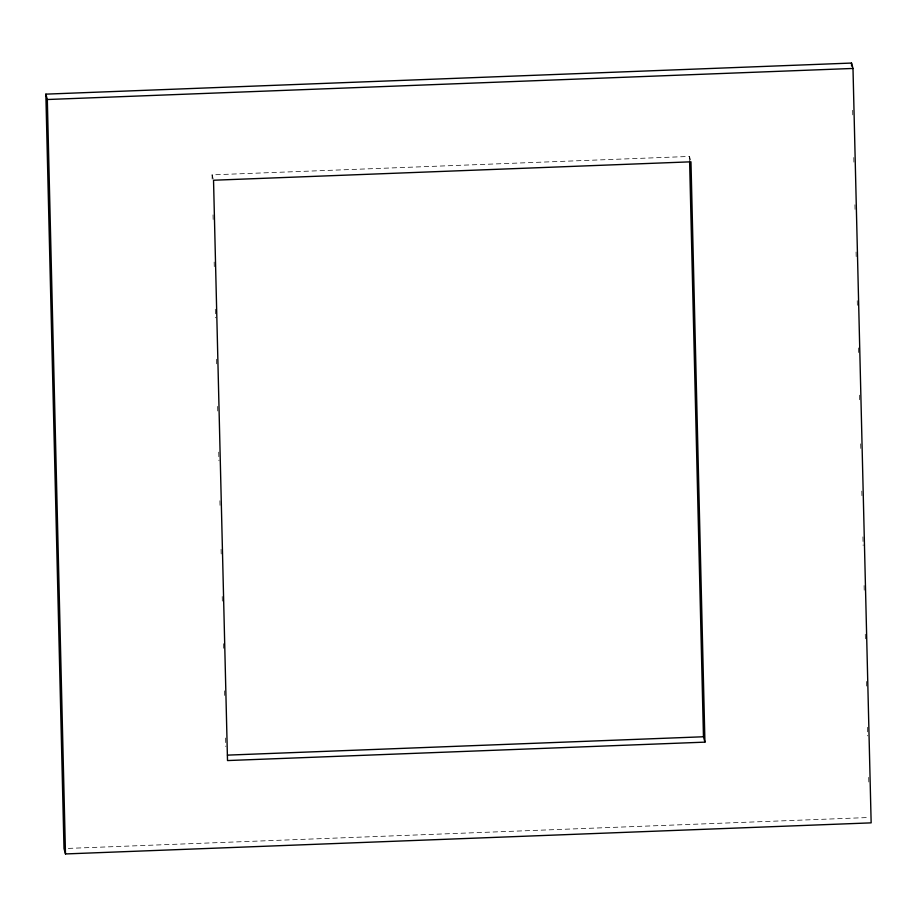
<?xml version="1.0" encoding="UTF-8"?>
<svg xmlns="http://www.w3.org/2000/svg" width="917" height="917" viewBox="0 0 917 917"><rect width="100%" height="100%" fill="white"/><g stroke="black" fill="none" stroke-linecap="round" stroke-linejoin="round"><path stroke-width="0.69" stroke-dasharray="4.58 3.44" d="M212.171 179.147L212.068 174.86L689.492 156.44L690.604 160.475M68.305 848.397L868.25 817.528M212.068 174.86L213.168 178.895M852.661 110.304L852.799 116.023M853.796 157.541L853.968 164.693M854.931 204.778L855.102 211.942M856.065 252.026L856.237 259.179M857.235 300.696L857.406 307.848M858.381 347.933L858.553 355.097M859.516 395.17L859.688 402.334M860.685 443.851L860.822 449.571M861.82 491.088L861.991 498.24M862.92 536.892L863.126 545.489M864.101 585.573L864.273 592.726M865.27 634.243L865.407 639.963M866.405 681.48L866.576 688.644M867.505 727.296L867.711 735.881M868.708 777.398L868.846 783.118M689.492 156.44L689.595 160.727M213.031 214.876L213.202 222.029M214.165 262.044L214.337 269.197M215.3 309.224L215.506 317.798M216.504 359.246L216.641 364.966M217.638 406.414L217.776 412.134M218.739 452.15L218.945 460.735M219.908 500.751L220.08 507.903M221.077 549.352L221.215 555.072M222.212 596.52L222.384 603.661M223.347 643.688L223.519 650.841M224.482 690.856L224.654 698.009M225.616 738.025L225.823 746.598"/><path stroke-width="1.38" d="M45.85 94.142L851.515 63.055L852.993 68.443L871.15 822.858L65.485 853.945L64.007 848.557L45.85 94.142L47.317 99.517L65.485 853.945M47.317 99.517L852.993 68.443M227.462 755.127L703.465 736.764L704.932 742.14L227.508 760.56L213.535 180.236L690.971 161.816L704.932 742.14M851.515 63.055L851.584 65.921M689.63 162.16L703.465 736.764"/></g></svg>
